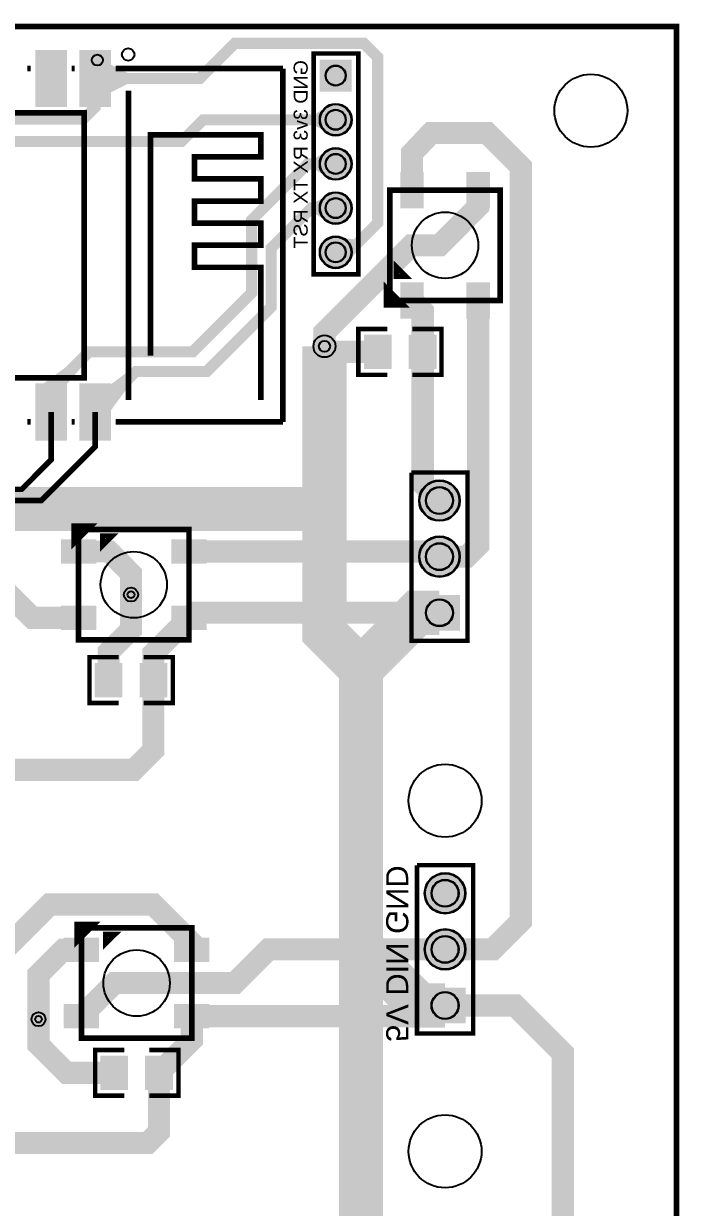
# Model space of a CAD drawing. Extents: x -5 to 8273, y -8273 to 5.
# Drawn here: x 7104 to 8273, y -2105 to 5 of the extents above; entities that cross this region are included whole.
import ezdxf

# ---------------------------------------------------------------- set-up
doc = ezdxf.new("R2010")
doc.units = 9
for name, color, linetype, true_color in [('BoardOutLine', 7, 'Continuous', 0xff00ff), ('BottomLayer', 7, 'Continuous', 0x0000ff), ('BottomSilkLayer', 7, 'Continuous', 0x66cc33), ('BottomSolderMaskLayer', 7, 'Continuous', 0xaa00ff), ('Document', 7, 'Continuous', 0xffffff), ('Hole', 7, 'Continuous', 0x222222), ('Multi-Layer', 7, 'Continuous', 0xc0c0c0), ('TopLayer', 7, 'Continuous', 0xff0000), ('TopPasteMaskLayer', 7, 'Continuous', 0x808080), ('TopSilkLayer', 7, 'Continuous', 0xffcc00), ('TopSolderMaskLayer', 7, 'Continuous', 0x800080)]:
    doc.layers.add(name, color=color, linetype=linetype, true_color=true_color)
doc.styles.get("Standard").update_dxf_attribs({"font": 'arial.ttf'})

msp = doc.modelspace()

# ---------------------------------------------------------------- hatches: boundary and pattern name
at = {"layer": 'BottomSolderMaskLayer'}
for points in [[(7688.6, -59), (7688.6, -116.1), (7631.4, -116.1), (7631.4, -59)], [(7631.4, -166.3, 1), (7688.6, -166.3, 1)], [(7631.4, -245, 1), (7688.6, -245, 1)], [(7631.4, -323.7, 1), (7688.6, -323.7, 1)], [(7631.4, -402.5, 1), (7688.6, -402.5, 1)], [(7808.6, -845, 1), (7881.4, -845, 1)], [(7808.6, -945, 1), (7881.4, -945, 1)], [(7808.4, -1076.9), (7808.4, -1013.1), (7881.6, -1013.1), (7881.6, -1076.9)], [(7818.6, -1545, 1), (7891.4, -1545, 1)], [(7818.6, -1645, 1), (7891.4, -1645, 1)], [(7818.4, -1776.9), (7818.4, -1713.1), (7891.6, -1713.1), (7891.6, -1776.9)]]:
    msp.add_hatch(color=256, dxfattribs=at).paths.add_polyline_path(points)
at = {"layer": 'Multi-Layer'}
for points in [[(7687.6, -60), (7687.6, -115.1), (7632.4, -115.1), (7632.4, -60)], [(7632.4, -166.3, 1), (7687.6, -166.3, 1)], [(7632.4, -245, 1), (7687.6, -245, 1)], [(7632.4, -323.7, 1), (7687.6, -323.7, 1)], [(7632.4, -402.5, 1), (7687.6, -402.5, 1)], [(7809.6, -845, 1), (7880.4, -845, 1)], [(7809.6, -945, 1), (7880.4, -945, 1)], [(7809.6, -1076), (7809.6, -1014), (7880.4, -1014), (7880.4, -1076)], [(7819.6, -1545, 1), (7890.4, -1545, 1)], [(7819.6, -1645, 1), (7890.4, -1645, 1)], [(7819.6, -1776), (7819.6, -1714), (7890.4, -1714), (7890.4, -1776)]]:
    msp.add_hatch(color=256, dxfattribs=at).paths.add_polyline_path(points)
at = {"layer": 'TopLayer'}
for points in [[(7180, -43.5), (7180, -141.9), (7124.9, -141.9), (7124.9, -43.5)], [(7258.8, -43.5), (7258.8, -141.9), (7203.6, -141.9), (7203.6, -43.5)], [(7258.8, -67.7), (7258.8, -117.7), (7288.8, -102.7), (7288.8, -82.7)], [(7256.2, -141.9), (7206.2, -141.9), (7221.2, -143.8), (7241.2, -143.8)], [(7641.8, -186.9), (7641.8, -145.6), (7622.5, -156.3), (7622.5, -176.3)], [(7641.8, -265.7), (7641.8, -224.3), (7622.5, -235), (7622.5, -255)], [(7815.6, -262.1), (7815.6, -321.1), (7776.3, -321.1), (7776.3, -262.1)], [(7933.7, -262.1), (7933.7, -321.1), (7894.4, -321.1), (7894.4, -262.1)], [(7641.8, -344.4), (7641.8, -303.1), (7622.5, -313.7), (7622.5, -333.7)], [(7684.2, -415.7), (7670.1, -376.8), (7691.5, -379.3), (7699, -400.1)], [(7815.6, -458.9), (7815.6, -518), (7776.3, -518), (7776.3, -458.9)], [(7933.7, -458.9), (7933.7, -518), (7894.4, -518), (7894.4, -458.9)], [(7712.2, -551.5), (7757.8, -551.5), (7757.8, -608.5), (7712.2, -608.5)], [(7792.2, -551.5), (7837.8, -551.5), (7837.8, -608.5), (7792.2, -608.5)], [(7137, -638), (7180, -638), (7206.1, -608), (7177.8, -608)], [(7258.8, -638.1), (7258.8, -684.7), (7288.8, -643.9), (7288.8, -615.6)], [(7124.9, -736.5), (7124.9, -638), (7180, -638), (7180, -736.5)], [(7203.6, -736.5), (7203.6, -638.1), (7258.8, -638.1), (7258.8, -736.5)], [(7231.1, -955.6), (7172, -955.6), (7172, -916.3), (7231.1, -916.3)], [(7427.9, -955.6), (7368.9, -955.6), (7368.9, -916.3), (7427.9, -916.3)], [(7231.1, -1073.7), (7172, -1073.7), (7172, -1034.4), (7231.1, -1034.4)], [(7427.9, -1073.7), (7368.9, -1073.7), (7368.9, -1034.4), (7427.9, -1034.4)], [(7277.8, -1193.5), (7232.2, -1193.5), (7232.2, -1136.5), (7277.8, -1136.5)], [(7357.8, -1193.5), (7312.2, -1193.5), (7312.2, -1136.5), (7357.8, -1136.5)], [(7236.1, -1665.6), (7177, -1665.6), (7177, -1626.3), (7236.1, -1626.3)], [(7432.9, -1665.6), (7373.9, -1665.6), (7373.9, -1626.3), (7432.9, -1626.3)], [(7236.1, -1783.7), (7177, -1783.7), (7177, -1744.4), (7236.1, -1744.4)], [(7432.9, -1783.7), (7373.9, -1783.7), (7373.9, -1744.4), (7432.9, -1744.4)], [(7287.8, -1893.5), (7242.2, -1893.5), (7242.2, -1836.5), (7287.8, -1836.5)], [(7367.8, -1893.5), (7322.2, -1893.5), (7322.2, -1836.5), (7367.8, -1836.5)]]:
    msp.add_hatch(color=256, dxfattribs=at).paths.add_polyline_path(points)
at = {"layer": 'TopPasteMaskLayer'}
for points in [[(7180, -43.5), (7180, -141.9), (7124.9, -141.9), (7124.9, -43.5)], [(7258.8, -43.5), (7258.8, -141.9), (7203.6, -141.9), (7203.6, -43.5)], [(7815.6, -262.1), (7815.6, -321.1), (7776.3, -321.1), (7776.3, -262.1)], [(7933.7, -262.1), (7933.7, -321.1), (7894.4, -321.1), (7894.4, -262.1)], [(7815.6, -458.9), (7815.6, -518), (7776.3, -518), (7776.3, -458.9)], [(7933.7, -458.9), (7933.7, -518), (7894.4, -518), (7894.4, -458.9)], [(7712.2, -551.5), (7757.8, -551.5), (7757.8, -608.5), (7712.2, -608.5)], [(7792.2, -551.5), (7837.8, -551.5), (7837.8, -608.5), (7792.2, -608.5)], [(7124.9, -736.5), (7124.9, -638), (7180, -638), (7180, -736.5)], [(7203.6, -736.5), (7203.6, -638.1), (7258.8, -638.1), (7258.8, -736.5)], [(7231.1, -955.6), (7172, -955.6), (7172, -916.3), (7231.1, -916.3)], [(7427.9, -955.6), (7368.9, -955.6), (7368.9, -916.3), (7427.9, -916.3)], [(7231.1, -1073.7), (7172, -1073.7), (7172, -1034.4), (7231.1, -1034.4)], [(7427.9, -1073.7), (7368.9, -1073.7), (7368.9, -1034.4), (7427.9, -1034.4)], [(7277.8, -1193.5), (7232.2, -1193.5), (7232.2, -1136.5), (7277.8, -1136.5)], [(7357.8, -1193.5), (7312.2, -1193.5), (7312.2, -1136.5), (7357.8, -1136.5)], [(7236.1, -1665.6), (7177, -1665.6), (7177, -1626.3), (7236.1, -1626.3)], [(7432.9, -1665.6), (7373.9, -1665.6), (7373.9, -1626.3), (7432.9, -1626.3)], [(7236.1, -1783.7), (7177, -1783.7), (7177, -1744.4), (7236.1, -1744.4)], [(7432.9, -1783.7), (7373.9, -1783.7), (7373.9, -1744.4), (7432.9, -1744.4)], [(7287.8, -1893.5), (7242.2, -1893.5), (7242.2, -1836.5), (7287.8, -1836.5)], [(7367.8, -1893.5), (7322.2, -1893.5), (7322.2, -1836.5), (7367.8, -1836.5)]]:
    msp.add_hatch(color=256, dxfattribs=at).paths.add_polyline_path(points)
at = {"layer": 'TopSolderMaskLayer'}
for points in [[(7180.6, -41.7), (7180.6, -143.7), (7124.3, -143.7), (7124.3, -41.7)], [(7259.3, -41.7), (7259.3, -143.7), (7203.1, -143.7), (7203.1, -41.7)], [(7688.6, -59), (7688.6, -116.1), (7631.4, -116.1), (7631.4, -59)], [(7631.4, -166.3, 1), (7688.6, -166.3, 1)], [(7631.4, -245, 1), (7688.6, -245, 1)], [(7816.9, -259.1), (7816.9, -324.1), (7775, -324.1), (7775, -259.1)], [(7935, -259.1), (7935, -324.1), (7893.1, -324.1), (7893.1, -259.1)], [(7631.4, -323.7, 1), (7688.6, -323.7, 1)], [(7631.4, -402.5, 1), (7688.6, -402.5, 1)], [(7816.9, -455.9), (7816.9, -521), (7775, -521), (7775, -455.9)], [(7935, -455.9), (7935, -521), (7893.1, -521), (7893.1, -455.9)], [(7710.2, -549.5), (7759.8, -549.5), (7759.8, -610.5), (7710.2, -610.5)], [(7790.2, -549.5), (7839.8, -549.5), (7839.8, -610.5), (7790.2, -610.5)], [(7124.3, -738.3), (7124.3, -636.3), (7180.6, -636.3), (7180.6, -738.3)], [(7203.1, -738.3), (7203.1, -636.3), (7259.3, -636.3), (7259.3, -738.3)], [(7808.6, -845, 1), (7881.4, -845, 1)], [(7233.1, -957.6), (7170, -957.6), (7170, -914.3), (7233.1, -914.3)], [(7429.9, -957.6), (7366.9, -957.6), (7366.9, -914.3), (7429.9, -914.3)], [(7808.6, -945, 1), (7881.4, -945, 1)], [(7233.1, -1075.7), (7170, -1075.7), (7170, -1032.4), (7233.1, -1032.4)], [(7429.9, -1075.7), (7366.9, -1075.7), (7366.9, -1032.4), (7429.9, -1032.4)], [(7808.4, -1076.9), (7808.4, -1013.1), (7881.6, -1013.1), (7881.6, -1076.9)], [(7279.8, -1195.5), (7230.2, -1195.5), (7230.2, -1134.5), (7279.8, -1134.5)], [(7359.8, -1195.5), (7310.2, -1195.5), (7310.2, -1134.5), (7359.8, -1134.5)], [(7818.6, -1545, 1), (7891.4, -1545, 1)], [(7238.1, -1667.6), (7175, -1667.6), (7175, -1624.3), (7238.1, -1624.3)], [(7434.9, -1667.6), (7371.9, -1667.6), (7371.9, -1624.3), (7434.9, -1624.3)], [(7818.6, -1645, 1), (7891.4, -1645, 1)], [(7818.4, -1776.9), (7818.4, -1713.1), (7891.6, -1713.1), (7891.6, -1776.9)], [(7238.1, -1785.7), (7175, -1785.7), (7175, -1742.4), (7238.1, -1742.4)], [(7434.9, -1785.7), (7371.9, -1785.7), (7371.9, -1742.4), (7434.9, -1742.4)], [(7289.8, -1895.5), (7240.2, -1895.5), (7240.2, -1834.5), (7289.8, -1834.5)], [(7369.8, -1895.5), (7320.2, -1895.5), (7320.2, -1834.5), (7369.8, -1834.5)]]:
    msp.add_hatch(color=256, dxfattribs=at).paths.add_polyline_path(points)

# ---------------------------------------------------------------- linework, layer by layer
at = {"layer": 'BoardOutLine', "const_width": 10}
msp.add_lwpolyline([(0, 0), (8267.7, 0), (8267.7, -8267.7), (0, -8267.7), (0, 0)], close=True, dxfattribs=at)
at = {"layer": 'BottomLayer'}
for points, const_width in [([(7705, -1145), (7640, -1080), (7640, -570)], 78.7), ([(5495, -860), (7640, -860)], 78), ([(7845, -1045), (7805, -1045), (7705, -1145), (7705, -1640), (7810, -1745), (7855, -1745)], 78.7), ([(7705, -1640), (7705, -2390), (7760, -2445), (7845, -2445)], 78.7)]:
    msp.add_lwpolyline(points, dxfattribs=dict(at, const_width=const_width))
at = {"layer": 'BottomSolderMaskLayer'}
for centre, radius in [((7660, -87.5), 18.1), ((7660, -166.3), 28.6), ((7660, -166.3), 18.1), ((7660, -245), 28.6), ((7660, -245), 18.1), ((7660, -323.7), 28.6), ((7660, -323.7), 18.1), ((7660, -402.5), 28.6), ((7660, -402.5), 18.1), ((7845, -845), 36.4), ((7845, -845), 24.3), ((7845, -945), 36.4), ((7845, -945), 24.3), ((7845, -1045), 24.4), ((7855, -1545), 36.4), ((7855, -1545), 24.3), ((7855, -1645), 36.4), ((7855, -1645), 24.3), ((7855, -1745), 24.4)]:
    msp.add_circle(centre, radius, dxfattribs=at)
at = {"layer": 'Document'}
msp.add_circle((7235, -60), 9.84, dxfattribs=at)
at = {"layer": 'Hole'}
for centre, radius in [((7640, -570), 9.84), ((7295, -1012.7), 6), ((7130, -1769.6), 6)]:
    msp.add_circle(centre, radius, dxfattribs=at)
at = {"layer": 'Multi-Layer'}
for centre, radius in [((7660, -87.5), 17.5), ((8115, -150), 65), ((7660, -166.3), 27.6), ((7660, -166.3), 17.5), ((7660, -245), 27.6), ((7660, -245), 17.5), ((7660, -323.7), 27.6), ((7660, -323.7), 17.5), ((7660, -402.5), 27.6), ((7660, -402.5), 17.5), ((7640, -570), 19.7), ((7845, -845), 35.4), ((7845, -845), 23.6), ((7845, -945), 35.4), ((7845, -945), 23.6), ((7295, -1012.7), 12.5), ((7845, -1045), 23.6), ((7855, -1380), 65), ((7855, -1545), 35.4), ((7855, -1545), 23.6), ((7855, -1645), 35.4), ((7855, -1645), 23.6), ((7855, -1745), 23.6), ((7130, -1769.6), 12.5), ((7855, -2005), 65)]:
    msp.add_circle(centre, radius, dxfattribs=at)
at = {"layer": 'TopLayer'}
for points, const_width in [([(7660, -402.5), (7682.5, -402.5), (7735, -350), (7735, -55), (7710, -30), (7480, -30), (7417.3, -92.7), (7231.2, -92.7)], 20), ([(7231.2, -687.3), (7231.2, -748.8), (7135, -845), (6130, -845), (6040, -755), (6040, -165), (6085, -120), (6140, -120), (6150, -110), (6150, -81), (6151, -80)], 10), ([(6276, -80), (6276, -124), (6260, -140), (6095, -140), (6060, -175), (6060, -745), (6140, -825), (7100, -825), (7152.5, -772.5), (7152.5, -687.3)], 10), ([(7660, -166.3), (7423.7, -166.3), (7385, -205), (6760, -205), (6680, -125), (6680, -92.7)], 20), ([(7231.2, -92.7), (7231.2, -143.8), (7210, -165), (7015, -165), (6995, -145), (6995, -92.7)], 20), ([(7855, -1645), (7940, -1645), (7990, -1595), (7990, -250), (7930, -190), (7830, -190), (7796, -225.9), (7796, -291.6)], 39.4), ([(7152.5, -687.3), (7152.5, -647.5), (7220, -580), (7405, -580), (7510, -475), (7510, -345), (7610, -245), (7660, -245)], 20), ([(7640, -570), (7640, -545), (7685, -500), (7795, -390), (7845, -390), (7914, -320.9), (7914, -291.6)], 39.4), ([(7660, -323.7), (7616.3, -323.7), (7545, -395), (7545, -500), (7430, -615), (7303.5, -615), (7231.2, -687.3)], 20), ([(7796, -488.4), (7815, -507.5), (7815, -580)], 40), ([(7914, -488.4), (7914, -925), (7894, -945), (7845, -945)], 39.4), ([(7735, -580), (7650, -580), (7640, -570)], 39.4), ([(7845, -845), (7815, -815), (7815, -580)], 40), ([(6763.4, -936), (7001, -936), (7119.1, -1054.1), (7201.6, -1054.1)], 39.4), ([(7295, -1012.7), (7295, -975), (7256, -935.9), (7201.6, -935.9)], 39), ([(7398.4, -935.9), (7836, -935.9), (7845, -945)], 39.4), ([(7255, -1165), (7255, -1115), (7295, -1075), (7295, -1012.7)], 39), ([(7398.4, -1054.1), (7407.5, -1045), (7845, -1045)], 39.4), ([(7335, -1165), (7335, -1117.5), (7398.4, -1054.1)], 39.4), ([(6645, -1325), (7300, -1325), (7335, -1290), (7335, -1165)], 39.4), ([(7403.4, -1645.9), (7403.4, -1633.4), (7335, -1565), (7150, -1565), (7015, -1700), (6620.6, -1700), (6561.6, -1759.1)], 39.4), ([(7206.6, -1645.9), (7174, -1645.9), (7130, -1690), (7130, -1769.6)], 39.4), ([(7855, -1645), (7540, -1645), (7480, -1705), (7265.6, -1705), (7206.6, -1764.1)], 39.4), ([(7855, -1745), (7836, -1764.1), (7403.4, -1764.1)], 39.4), ([(7855, -1745), (7980, -1745), (8065, -1830), (8065, -2985), (7935, -3115), (7850, -3115)], 40), ([(7130, -1769.6), (7130, -1815), (7180, -1865), (7265, -1865)], 39.4), ([(7345, -1865), (7403.4, -1806.6), (7403.4, -1764.1)], 39.4), ([(7345, -1865), (7345, -1970), (7325, -1990), (6690, -1990), (6675, -1975)], 39.4)]:
    msp.add_lwpolyline(points, dxfattribs=dict(at, const_width=const_width))
at = {"layer": 'TopSilkLayer'}
for points, const_width in [([(7700.4, -48.1), (7620.6, -48.1), (7620.6, -441.8), (7700.4, -441.8), (7700.4, -48.1)], 8), ([(7211.5, -153.7), (6699.7, -153.7), (6699.7, -626.2), (7211.5, -626.2), (7211.5, -153.7)], 10), ([(7953.4, -291.6), (7953.4, -488.4), (7756.6, -488.4), (7756.6, -291.6), (7953.4, -291.6)], 10), ([(7784.1, -445.1), (7768.4, -445.1), (7768.4, -429.3), (7784.1, -445.1)], 10), ([(7780.2, -496.3), (7750.7, -496.3), (7750.7, -466.7), (7780.2, -496.3)], 10), ([(7193.7, -920.2), (7193.7, -890.7), (7223.3, -890.7), (7193.7, -920.2)], 10), ([(7398.4, -1093.4), (7201.6, -1093.4), (7201.6, -896.6), (7398.4, -896.6), (7398.4, -1093.4)], 10), ([(7244.9, -924.1), (7244.9, -908.4), (7260.7, -908.4), (7244.9, -924.1)], 10), ([(7198.7, -1630.2), (7198.7, -1600.7), (7228.3, -1600.7), (7198.7, -1630.2)], 10), ([(7403.4, -1803.4), (7206.6, -1803.4), (7206.6, -1606.6), (7403.4, -1606.6), (7403.4, -1803.4)], 10), ([(7249.9, -1634.1), (7249.9, -1618.4), (7265.7, -1618.4), (7249.9, -1634.1)], 10)]:
    msp.add_lwpolyline(points, close=True, dxfattribs=dict(at, const_width=const_width))
for points, const_width in [([(7110.4, -75), (7115.8, -75)], 10), ([(7189.1, -75), (7194.5, -75)], 10), ([(7267.9, -75), (7565.9, -75)], 10), ([(7565.9, -75), (7565.9, -704.9)], 10), ([(7290.3, -114.3), (7290.3, -665.5)], 10), ([(7329.6, -586.8), (7329.6, -193.1), (7526.5, -193.1), (7526.5, -232.5), (7408.4, -232.5), (7408.4, -271.8), (7526.5, -271.8), (7526.5, -311.2), (7408.4, -311.2), (7408.4, -350.6), (7526.5, -350.6), (7526.5, -389.9), (7408.4, -389.9), (7408.4, -429.3), (7526.5, -429.3), (7526.5, -665.5)], 10), ([(7752.3, -620.7), (7700.3, -620.7), (7700.3, -539.2), (7752.3, -539.2)], 7.87), ([(7796.8, -620.7), (7848.8, -620.7), (7848.8, -539.2), (7796.8, -539.2)], 7.87), ([(7115.8, -704.9), (7110.4, -704.9)], 10), ([(7194.5, -704.9), (7189.1, -704.9)], 10), ([(7565.9, -704.9), (7267.9, -704.9)], 10), ([(7795, -1020), (7795, -1095), (7895, -1095), (7895, -795), (7795, -795)], 8), ([(7795, -795), (7795, -1020)], 7.99), ([(7273.2, -1124.3), (7221.2, -1124.3), (7221.2, -1205.8), (7273.2, -1205.8)], 7.87), ([(7317.7, -1124.3), (7369.7, -1124.3), (7369.7, -1205.8), (7317.7, -1205.8)], 7.87), ([(7805, -1720), (7805, -1795), (7905, -1795), (7905, -1495), (7805, -1495)], 8), ([(7805, -1495), (7805, -1720)], 7.99), ([(7283.2, -1824.3), (7231.2, -1824.3), (7231.2, -1905.8), (7283.2, -1905.8)], 7.87), ([(7327.7, -1824.3), (7379.7, -1824.3), (7379.7, -1905.8), (7327.7, -1905.8)], 7.87)]:
    msp.add_lwpolyline(points, dxfattribs=dict(at, const_width=const_width))
for centre, radius in [((7290, -50), 11.2), ((7855, -390), 59.1), ((7300, -995), 59.1), ((7305, -1705), 59.1)]:
    msp.add_circle(centre, radius, dxfattribs=at)
at = {"layer": 'TopSolderMaskLayer'}
for centre, radius in [((7660, -87.5), 18.1), ((7660, -166.3), 28.6), ((7660, -166.3), 18.1), ((7660, -245), 28.6), ((7660, -245), 18.1), ((7660, -323.7), 28.6), ((7660, -323.7), 18.1), ((7660, -402.5), 28.6), ((7660, -402.5), 18.1), ((7845, -845), 36.4), ((7845, -845), 24.3), ((7845, -945), 36.4), ((7845, -945), 24.3), ((7845, -1045), 24.4), ((7855, -1545), 36.4), ((7855, -1545), 24.3), ((7855, -1645), 36.4), ((7855, -1645), 24.3), ((7855, -1745), 24.4)]:
    msp.add_circle(centre, radius, dxfattribs=at)

# ---------------------------------------------------------------- texts
at = {"layer": 'BottomSilkLayer', "text_generation_flag": 2}
for s, height, rotation, p in [('GND 3v3 RX TX RST', 25, 90, (7610, -60)), ('5V DIN GND', 39.37, 270, (7750, -1810))]:
    msp.add_text(s, height=height, rotation=rotation, dxfattribs=at).set_placement(p)

doc.saveas('drawing.dxf')
